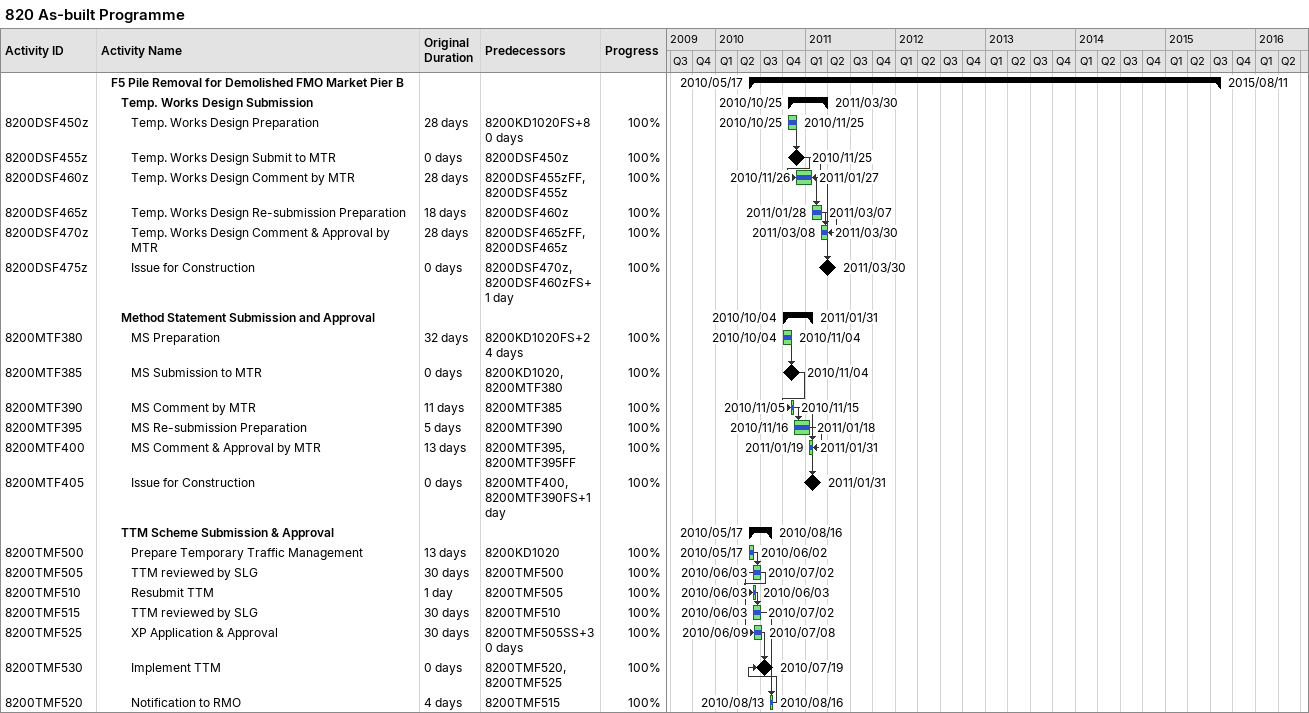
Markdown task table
820 As-built Programme

| ID | Level | Task | Original duration | Start | Finish | Predecessors | % complete |
|---|---|---|---|---|---|---|---|
|  | 2 | **F5 Pile Removal for Demolished FMO Market Pier B** |  | 2010-05-17 | 2015-08-11 |  |  |
|  | 3 | **Temp. Works Design Submission** |  | 2010-10-25 | 2011-03-30 |  |  |
| 8200DSF450z | 4 | Temp. Works Design Preparation | 28d | 2010-10-25 | 2010-11-25 | 8200KD1020FS+80d | 100 |
| 8200DSF455z | 4 | Temp. Works Design Submit to MTR | 0d | 2010-11-25 | 2010-11-25 | 8200DSF450z | 100 |
| 8200DSF460z | 4 | Temp. Works Design Comment by MTR | 28d | 2010-11-26 | 2011-01-27 | 8200DSF455zFF, 8200DSF455z | 100 |
| 8200DSF465z | 4 | Temp. Works Design Re-submission Preparation | 18d | 2011-01-28 | 2011-03-07 | 8200DSF460z | 100 |
| 8200DSF470z | 4 | Temp. Works Design Comment & Approval by MTR | 28d | 2011-03-08 | 2011-03-30 | 8200DSF465zFF, 8200DSF465z | 100 |
| 8200DSF475z | 4 | Issue for Construction | 0d | 2011-03-30 | 2011-03-30 | 8200DSF470z, 8200DSF460zFS+1d | 100 |
|  | 3 | **Method Statement Submission and Approval** |  | 2010-10-04 | 2011-01-31 |  |  |
| 8200MTF380 | 4 | MS Preparation | 32d | 2010-10-04 | 2010-11-04 | 8200KD1020FS+24d | 100 |
| 8200MTF385 | 4 | MS Submission to MTR | 0d | 2010-11-04 | 2010-11-04 | 8200KD1020, 8200MTF380 | 100 |
| 8200MTF390 | 4 | MS Comment by MTR | 11d | 2010-11-05 | 2010-11-15 | 8200MTF385 | 100 |
| 8200MTF395 | 4 | MS Re-submission Preparation | 5d | 2010-11-16 | 2011-01-18 | 8200MTF390 | 100 |
| 8200MTF400 | 4 | MS Comment & Approval by MTR | 13d | 2011-01-19 | 2011-01-31 | 8200MTF395, 8200MTF395FF | 100 |
| 8200MTF405 | 4 | Issue for Construction | 0d | 2011-01-31 | 2011-01-31 | 8200MTF400, 8200MTF390FS+1d | 100 |
|  | 3 | **TTM Scheme Submission & Approval** |  | 2010-05-17 | 2010-08-16 |  |  |
| 8200TMF500 | 4 | Prepare Temporary Traffic Management | 13d | 2010-05-17 | 2010-06-02 | 8200KD1020 | 100 |
| 8200TMF505 | 4 | TTM reviewed by SLG | 30d | 2010-06-03 | 2010-07-02 | 8200TMF500 | 100 |
| 8200TMF510 | 4 | Resubmit TTM | 1d | 2010-06-03 | 2010-06-03 | 8200TMF505 | 100 |
| 8200TMF515 | 4 | TTM reviewed by SLG | 30d | 2010-06-03 | 2010-07-02 | 8200TMF510 | 100 |
| 8200TMF525 | 4 | XP Application & Approval | 30d | 2010-06-09 | 2010-07-08 | 8200TMF505SS+30d | 100 |
| 8200TMF530 | 4 | Implement TTM | 0d | 2010-07-19 | 2010-07-19 | 8200TMF520, 8200TMF525 | 100 |
| 8200TMF520 | 4 | Notification to RMO | 4d | 2010-08-13 | 2010-08-16 | 8200TMF515 | 100 |
